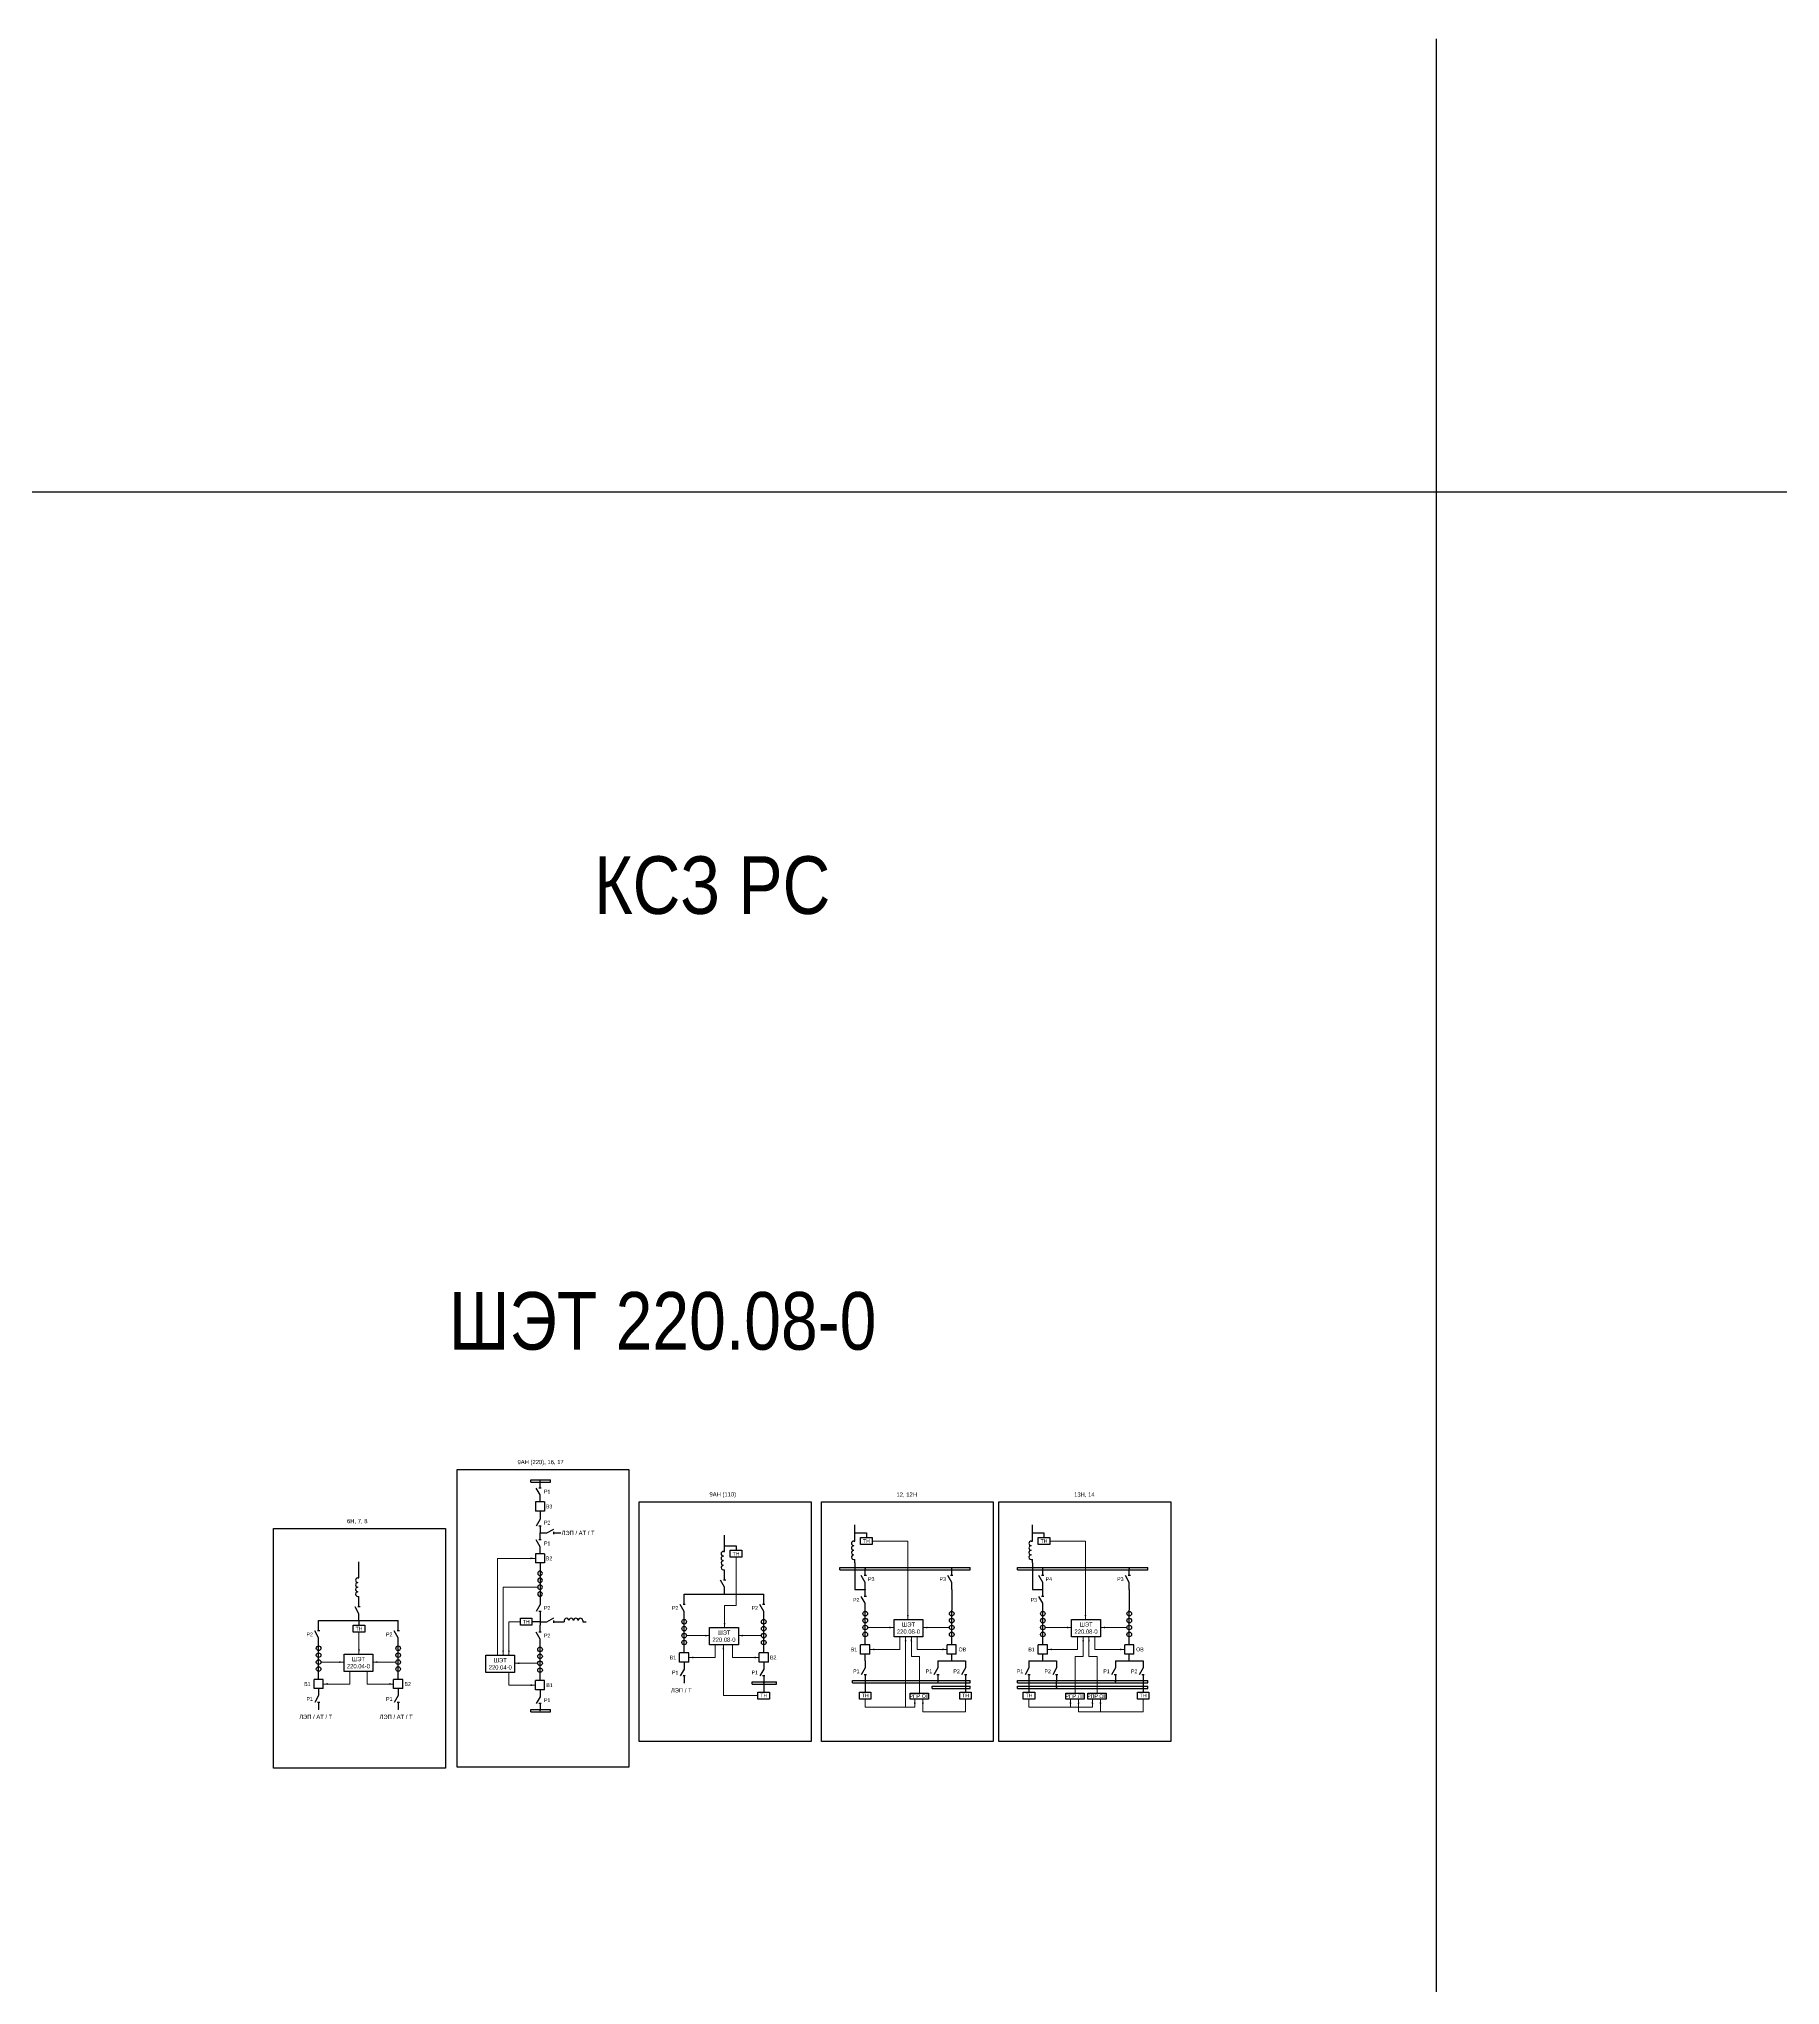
# Model space of a CAD drawing. Header units: millimetres. Extents: x -14593 to 14732, y -17400 to 5232.
# Drawn here: x 9114 to 10624, y -180 to 1508 of the extents above; entities that cross this region are included whole.
import ezdxf
from ezdxf.enums import TextEntityAlignment as Align

# ---------------------------------------------------------------- set-up
doc = ezdxf.new("R2010")
doc.units = ezdxf.units.MM
doc.layers.add('Основная', color=7, linetype='Continuous', lineweight=30)
doc.layers.add('Тонкая', color=7, linetype='Continuous', lineweight=18)
doc.styles.add('Narrow', font='ARIALN.TTF')
doc.styles.add('Вывод', font='tahoma.ttf', dxfattribs={"height": 2.5})
doc.styles.add('Компонент', font='ARIALN.TTF', dxfattribs={"height": 3.5})

# ---------------------------------------------------------------- blocks, each defined once
blk = doc.blocks.new('*U80')
at = {"color": 0, "linetype": 'ByBlock'}
for p, q in [((0, 0), (-8, 0)), ((-8, -8), (-8, 0)), ((0, -8), (0, 0)), ((0, -8), (-8, -8))]:
    blk.add_line(p, q, dxfattribs=at)
at = {"layer": 'Основная', "style": 'Компонент'}
blk.add_attdef('ОУ', text='', height=3.5, dxfattribs=at).set_placement((-15, -3), align=Align.MIDDLE_CENTER)
blk = doc.blocks.new('*U18')
at = {"color": 0, "linetype": 'ByBlock'}
blk.add_line((0, 0), (6, 3.4), dxfattribs=at)
blk = doc.blocks.new('*U10')
at = {"color": 0}
blk.add_line((0, -1), (0, 1), dxfattribs=at)
blk = doc.blocks.new('*U79')
at = {"color": 0, "linetype": 'ByBlock'}
for p, q in [((0, 3), (0, 9)), ((0, -9), (0, -3))]:
    blk.add_line(p, q, dxfattribs=at)
at = {"color": 0, "linetype": 'ByBlock', "ltscale": 0.25, "rotation": 89.99999999999999}
for name, p in [('*U18', (0, -3)), ('*U10', (0, 3))]:
    blk.add_blockref(name, p, dxfattribs=at)
at = {"layer": 'Основная'}
for tag, height, style, p in [('ОУ', 3.5, 'Компонент', (-12, 0)), ('В1', 2.5, 'Вывод', (2, 7)), ('В2', 2.5, 'Вывод', (2, -7))]:
    blk.add_attdef(tag, text='', height=height, dxfattribs=dict(at, style=style)).set_placement(p, align=Align.MIDDLE_CENTER)
blk = doc.blocks.new('*U81')
at = {"color": 0, "linetype": 'ByBlock'}
for p, q in [((0, 9), (0, 3)), ((0, -3), (0, -9))]:
    blk.add_line(p, q, dxfattribs=at)
at = {"color": 0, "linetype": 'ByBlock', "ltscale": 0.25, "xscale": -1, "rotation": 90}
for name, p in [('*U18', (0, 3)), ('*U10', (0, -3))]:
    blk.add_blockref(name, p, dxfattribs=at)
at = {"layer": 'Основная'}
for tag, height, style, p in [('ОУ', 3.5, 'Компонент', (-12, 0)), ('В2', 2.5, 'Вывод', (2, 7)), ('В1', 2.5, 'Вывод', (2, -7))]:
    blk.add_attdef(tag, text='', height=height, dxfattribs=dict(at, style=style)).set_placement(p, align=Align.MIDDLE_CENTER)
blk = doc.blocks.new('*U85')
at = {"color": 0, "linetype": 'ByBlock'}
for p, q in [((0, 0), (113, 0)), ((0, -2), (0, 0)), ((113, -2), (113, 0)), ((0, -2), (113, -2))]:
    blk.add_line(p, q, dxfattribs=at)
at = {"layer": 'Основная', "style": 'Компонент'}
blk.add_attdef('ОШ', text='', height=3.5, dxfattribs=at).set_placement((6, 4), align=Align.MIDDLE_CENTER)
blk = doc.blocks.new('*U86')
at = {"linetype": 'ByBlock'}
blk.add_circle((0, 0), 2, dxfattribs=at)
at = {"layer": 'Основная', "color": 0, "linetype": 'ByBlock', "lineweight": -2}
blk.add_line((0, -3), (0, 3), dxfattribs=at)
at = {"layer": 'Основная', "linetype": 'ByBlock', "style": 'Компонент'}
blk.add_attdef('ОУ', text='', height=3.5, dxfattribs=at).set_placement((-6, 0), align=Align.MIDDLE_CENTER)
blk = doc.blocks.new('*U83')
at = {"ltscale": 0.25}
for p, q in [((0, 8), (1, 8)), ((0, -8), (1, -8))]:
    blk.add_line(p, q, dxfattribs=at)
for centre, major_axis, start_param, end_param in [((0, -2), (-2, 0), 4.712389, 7.853982), ((0, 6), (0, -2), 3.141593, 6.283185), ((0, 2), (0, -2), 3.141593, 6.283185), ((0, -6), (-2, 0), 4.712389, 7.853982)]:
    blk.add_ellipse(centre, major_axis=major_axis, ratio=1, start_param=start_param, end_param=end_param, dxfattribs=at)
at = {"layer": 'Основная'}
for tag, height, style, p in [('ОУ', 3.5, 'Компонент', (-6, 0)), ('В1', 2.5, 'Вывод', (5, 6)), ('В2', 2.5, 'Вывод', (5, -6))]:
    blk.add_attdef(tag, text='', height=height, dxfattribs=dict(at, style=style)).set_placement(p, align=Align.MIDDLE_CENTER)
blk = doc.blocks.new('*U84')
at = {"color": 0, "linetype": 'ByBlock'}
for p, q in [((0, 0), (113, 0)), ((0, -2), (0, 0)), ((113, -2), (113, 0)), ((0, -2), (113, -2))]:
    blk.add_line(p, q, dxfattribs=at)
at = {"layer": 'Основная', "style": 'Компонент'}
blk.add_attdef('ОШ', text='', height=3.5, dxfattribs=at).set_placement((6, 4), align=Align.MIDDLE_CENTER)
blk = doc.blocks.new('*U164')
at = {"color": 0, "linetype": 'ByBlock'}
for p, q in [((0, 0), (21, 0)), ((0, -2), (0, 0)), ((21, -2), (21, 0)), ((0, -2), (21, -2))]:
    blk.add_line(p, q, dxfattribs=at)
at = {"layer": 'Основная', "style": 'Компонент'}
blk.add_attdef('ОШ', text='', height=3.5, dxfattribs=at).set_placement((6, 4), align=Align.MIDDLE_CENTER)
blk = doc.blocks.new('*U166')
at = {"color": 0, "linetype": 'ByBlock'}
for p, q in [((0, 0), (102, 0)), ((0, -2), (0, 0)), ((102, -2), (102, 0)), ((0, -2), (102, -2))]:
    blk.add_line(p, q, dxfattribs=at)
at = {"layer": 'Основная', "style": 'Компонент'}
blk.add_attdef('ОШ', text='', height=3.5, dxfattribs=at).set_placement((6, 4), align=Align.MIDDLE_CENTER)
blk = doc.blocks.new('*U165')
at = {"color": 0, "linetype": 'ByBlock'}
for p, q in [((0, 0), (33, 0)), ((0, -2), (0, 0)), ((33, -2), (33, 0)), ((0, -2), (33, -2))]:
    blk.add_line(p, q, dxfattribs=at)
at = {"layer": 'Основная', "style": 'Компонент'}
blk.add_attdef('ОШ', text='', height=3.5, dxfattribs=at).set_placement((6, 4), align=Align.MIDDLE_CENTER)
blk = doc.blocks.new('*U208')
at = {"color": 0, "linetype": 'ByBlock'}
for p, q in [((0, 0), (17, 0)), ((0, -2), (0, 0)), ((17, -2), (17, 0)), ((0, -2), (17, -2))]:
    blk.add_line(p, q, dxfattribs=at)
at = {"layer": 'Основная', "style": 'Компонент'}
blk.add_attdef('ОШ', text='', height=3.5, dxfattribs=at).set_placement((6, 4), align=Align.MIDDLE_CENTER)

msp = doc.modelspace()

# ---------------------------------------------------------------- linework, layer by layer
at = {"layer": 'Основная'}
for points in [[(10326, 1508), (10326, -1870)], [(1752, 1115), (12691, 1115)], [(9549, 231), (9549, 225)], [(9709, 196), (9709, 210)], [(9822, 205), (9822, 219)], [(9822, 212), (9832, 212)], [(9832, 212), (9832, 208)], [(9976, 205), (9976, 219)], [(9976, 212), (9986, 212)], [(9986, 212), (9986, 208)], [(9392, 173), (9392, 187)], [(9549, 186), (9549, 180)], [(9709, 201), (9719, 201)], [(9719, 201), (9719, 197)], [(9822, 186), (9822, 189)], [(9822, 186), (9822, 163)], [(9976, 186), (9976, 189)], [(9976, 186), (9976, 163)], [(9709, 177), (9709, 180)], [(9392, 154), (9392, 157)], [(9674, 156), (9674, 159)], [(9674, 159), (9743, 159)], [(9743, 156), (9743, 159)], [(9822, 163), (9831, 163)], [(9906, 163), (9906, 145)], [(9976, 163), (9985, 163)], [(10060, 163), (10060, 145)], [(9357, 133), (9357, 136)], [(9357, 136), (9426, 136)], [(9392, 136), (9392, 132)], [(9426, 133), (9426, 136)], [(9549, 138), (9549, 132)], [(9549, 135), (9542, 135)], [(9567, 135), (9570, 135)], [(9586, 135), (9589, 135)], [(9831, 115), (9831, 121)], [(9906, 115), (9906, 121)], [(9985, 115), (9985, 121)], [(10060, 115), (10060, 121)], [(9674, 108), (9674, 114)], [(9743, 108), (9743, 114)], [(9831, 101), (9831, 107)], [(9906, 101), (9906, 107)], [(9985, 101), (9985, 107)], [(10060, 101), (10060, 107)], [(9357, 85), (9357, 91)], [(9426, 85), (9426, 91)], [(9549, 84), (9549, 90)], [(9894, 101), (9918, 101)], [(9973, 101), (9997, 101)], [(10048, 101), (10072, 101)], [(9743, 82), (9743, 74)], [(9831, 83), (9831, 74)], [(9918, 83), (9918, 74)], [(9973, 83), (9973, 74)], [(9997, 78), (9997, 83)], [(10072, 83), (10072, 74)]]:
    msp.add_lwpolyline(points, dxfattribs=at)
at = {"layer": 'Основная', "color": 1}
for points in [[(9477, 267), (9626, 267), (9626, 9), (9477, 9)], [(9318, 216), (9467, 216), (9467, 8), (9318, 8)]]:
    msp.add_lwpolyline(points, close=True, dxfattribs=at)
at = {"layer": 'Основная', "ltscale": 0.25, "const_width": 0.6}
for points in [[(9548.7, 257, -1), (9549.3, 257, -1)], [(9548.7, 212, -1), (9549.3, 212, -1)], [(9821.7, 212, 1), (9822.3, 212, 1)], [(9975.7, 212, 1), (9976.3, 212, 1)], [(9708.7, 201, 1), (9709.3, 201, 1)], [(9830.7, 181, 1), (9831.3, 181, 1)], [(9905.7, 181, 1), (9906.3, 181, 1)], [(9984.7, 181, 1), (9985.3, 181, 1)], [(10059.7, 181, 1), (10060.3, 181, 1)], [(9708.7, 159, 1), (9709.3, 159, 1)], [(9708.7, 159, 1), (9709.3, 159, 1)], [(9830.7, 163, 1), (9831.3, 163, 1)], [(9984.7, 163, 1), (9985.3, 163, 1)], [(9391.7, 136, 1), (9392.3, 136, 1)], [(9391.7, 136, 1), (9392.3, 136, 1)], [(9548.7, 135, 1), (9549.3, 135, 1)], [(9548.7, 135, 1), (9549.3, 135, 1)], [(9905.7, 101, 1), (9906.3, 101, 1)], [(9984.7, 101, 1), (9985.3, 101, 1)], [(10059.7, 101, 1), (10060.3, 101, 1)], [(9673.7, 82, 1), (9674.3, 82, 1)], [(9742.7, 82, 1), (9743.3, 82, 1)], [(9830.7, 83, 1), (9831.3, 83, 1)], [(9893.7, 83, 1), (9894.3, 83, 1)], [(9917.7, 78, 1), (9918.3, 78, 1)], [(9972.7, 83, 1), (9973.3, 83, 1)], [(9996.7, 78, 1), (9997.3, 78, 1)], [(10047.7, 83, 1), (10048.3, 83, 1)], [(10071.7, 78, 1), (10072.3, 78, 1)], [(9356.7, 59, 1), (9357.3, 59, 1)], [(9425.7, 59, 1), (9426.3, 59, 1)], [(9548.7, 58, 1), (9549.3, 58, 1)]]:
    msp.add_lwpolyline(points, format="xyb", close=True, dxfattribs=at)
at = {"layer": 'Основная', "color": 3}
for points in [[(9635, 239), (9784, 239), (9784, 31), (9635, 31)], [(9793, 239), (9942, 239), (9942, 31), (9793, 31)], [(9947, 239), (10096, 239), (10096, 31), (9947, 31)]]:
    msp.add_lwpolyline(points, close=True, dxfattribs=at)
at = {"layer": 'Основная'}
for points in [[(9827, 208), (9837, 208), (9837, 202), (9827, 202)], [(9981, 208), (9991, 208), (9991, 202), (9981, 202)], [(9714, 197), (9724, 197), (9724, 191), (9714, 191)], [(9532, 138), (9542, 138), (9542, 132), (9532, 132)], [(9856, 137), (9881, 137), (9881, 122), (9856, 122)], [(10010, 137), (10035, 137), (10035, 122), (10010, 122)], [(9387, 132), (9397, 132), (9397, 126), (9387, 126)], [(9696, 130), (9721, 130), (9721, 115), (9696, 115)], [(9379, 107), (9404, 107), (9404, 92), (9379, 92)], [(9502, 106), (9527, 106), (9527, 91), (9502, 91)], [(9738, 74), (9748, 74), (9748, 68), (9738, 68)], [(9826, 74), (9836, 74), (9836, 68), (9826, 68)], [(9870, 73), (9886, 73), (9886, 68), (9870, 68)], [(9913, 74), (9923, 74), (9923, 68), (9913, 68)], [(9968, 74), (9978, 74), (9978, 68), (9968, 68)], [(10005, 73), (10021, 73), (10021, 68), (10005, 68)], [(10024, 73), (10040, 73), (10040, 68), (10024, 68)], [(10067, 74), (10077, 74), (10077, 68), (10067, 68)]]:
    msp.add_lwpolyline(points, close=True, dxfattribs=at)
at = {"layer": 'Тонкая'}
for points in [[(9868, 205), (9837, 205)], [(9868, 205), (9868, 137)], [(10022, 205), (9991, 205)], [(10022, 205), (10022, 137)], [(9545, 190), (9512, 190)], [(9512, 190), (9512, 106)], [(9719, 191), (9719, 149), (9709, 149)], [(9846, 182), (9871, 182)], [(10000, 182), (10025, 182)], [(9517, 106), (9517, 165)], [(9517, 165), (9547, 165)], [(9709, 149), (9709, 130)], [(9392, 126), (9392, 107)], [(9522, 135), (9522, 106)], [(9522, 135), (9532, 135)], [(9676, 123), (9696, 123)], [(9741, 123), (9721, 123)], [(9833, 130), (9856, 130)], [(9861, 122), (9861, 111), (9835, 111)], [(9866, 105), (9866, 122)], [(9871, 105), (9871, 122)], [(9876, 122), (9876, 111), (9902, 111)], [(9904, 130), (9881, 130)], [(9987, 130), (10010, 130)], [(10015, 122), (10015, 111), (9989, 111)], [(10020, 105), (10020, 122)], [(10025, 105), (10025, 122)], [(10030, 122), (10030, 111), (10056, 111)], [(10058, 130), (10035, 130)], [(9701, 115), (9701, 104), (9678, 104)], [(9708, 71), (9708, 115)], [(9716, 115), (9716, 104), (9739, 104)], [(9866, 105), (9866, 105)], [(9866, 105), (9866, 61)], [(9871, 105), (9878, 105)], [(9878, 105), (9878, 73)], [(10020, 105), (10013, 105)], [(10013, 105), (10013, 73)], [(10025, 105), (10032, 105)], [(10032, 105), (10032, 73)], [(9359, 100), (9379, 100)], [(9384, 92), (9384, 81), (9361, 81)], [(9399, 92), (9399, 81), (9422, 81)], [(9424, 100), (9404, 100)], [(9522, 91), (9522, 80), (9545, 80)], [(9547, 99), (9527, 99)], [(9738, 71), (9708, 71)], [(9831, 68), (9831, 61)], [(9874, 61), (9874, 68)], [(9881, 57), (9881, 68)], [(9918, 68), (9918, 57)], [(9973, 68), (9973, 61)], [(10009, 61), (10009, 68)], [(10016, 57), (10016, 68)], [(10028, 61), (10028, 68)], [(10035, 57), (10035, 68)], [(10072, 68), (10072, 57)], [(9831, 61), (9874, 61)], [(9881, 57), (9918, 57)], [(9973, 61), (10028, 61)], [(10016, 57), (10072, 57)]]:
    msp.add_lwpolyline(points, dxfattribs=at)
at = {"layer": 'Тонкая', "ltscale": 0.3}
for points in [[(9545, 190, 0, 1.5, 0), (9541, 190, 0, 0, 0)], [(9868, 137, 0, 1.5, 0), (9868, 141, 0, 0, 0)], [(10022, 137, 0, 1.5, 0), (10022, 141, 0, 0, 0)], [(9696, 123, 0, 1.5, 0), (9692, 123, 0, 0, 0)], [(9709, 130, 0, 1.5, 0), (9709, 134, 0, 0, 0)], [(9721, 123, 0, 1.5, 0), (9725, 123, 0, 0, 0)], [(9856, 130, 0, 1.5, 0), (9852, 130, 0, 0, 0)], [(9866, 122, 0, 1.5, 0), (9866, 118, 0, 0, 0)], [(9871, 122, 0, 1.5, 0), (9871, 118, 0, 0, 0)], [(9881, 130, 0, 1.5, 0), (9885, 130, 0, 0, 0)], [(10010, 130, 0, 1.5, 0), (10006, 130, 0, 0, 0)], [(10020, 122, 0, 1.5, 0), (10020, 118, 0, 0, 0)], [(10025, 122, 0, 1.5, 0), (10025, 118, 0, 0, 0)], [(10035, 130, 0, 1.5, 0), (10039, 130, 0, 0, 0)], [(9392, 107, 0, 1.5, 0), (9392, 111, 0, 0, 0)], [(9517, 106, 0, 1.5, 0), (9517, 110, 0, 0, 0)], [(9522, 106, 0, 1.5, 0), (9522, 110, 0, 0, 0)], [(9678, 104, 0, 1.5, 0), (9682, 104, 0, 0, 0)], [(9708, 115, 0, 1.5, 0), (9708, 111, 0, 0, 0)], [(9739, 104, 0, 1.5, 0), (9735, 104, 0, 0, 0)], [(9835, 111, 0, 1.5, 0), (9839, 111, 0, 0, 0)], [(9902, 111, 0, 1.5, 0), (9898, 111, 0, 0, 0)], [(9989, 111, 0, 1.5, 0), (9993, 111, 0, 0, 0)], [(10056, 111, 0, 1.5, 0), (10052, 111, 0, 0, 0)], [(9379, 100, 0, 1.5, 0), (9375, 100, 0, 0, 0)], [(9404, 100, 0, 1.5, 0), (9408, 100, 0, 0, 0)], [(9527, 99, 0, 1.5, 0), (9531, 99, 0, 0, 0)], [(9361, 81, 0, 1.5, 0), (9365, 81, 0, 0, 0)], [(9422, 81, 0, 1.5, 0), (9418, 81, 0, 0, 0)], [(9545, 80, 0, 1.5, 0), (9541, 80, 0, 0, 0)], [(9874, 68, 0, 1.5, 0), (9874, 64, 0, 0, 0)], [(9881, 68, 0, 1.5, 0), (9881, 64, 0, 0, 0)], [(10009, 68, 0, 1.5, 0), (10009, 64, 0, 0, 0)], [(10016, 68, 0, 1.5, 0), (10016, 64, 0, 0, 0)], [(10028, 68, 0, 1.5, 0), (10028, 64, 0, 0, 0)], [(10035, 68, 0, 1.5, 0), (10035, 64, 0, 0, 0)]]:
    msp.add_lwpolyline(points, format="xyseb", dxfattribs=at)

# ---------------------------------------------------------------- block references
at = {"layer": 'Основная', "ltscale": 0.25}
for name, p in [('*U208', (9541, 258)), ('*U79', (9709, 168)), ('*U85', (9809, 182)), ('*U79', (9831, 172)), ('*U79', (9906, 172)), ('*U85', (9963, 182)), ('*U79', (9985, 172)), ('*U79', (10060, 172)), ('*U79', (9392, 145)), ('*U79', (9674, 147)), ('*U79', (9743, 147)), ('*U79', (9831, 154)), ('*U79', (9985, 154)), ('*U86', (9674, 135)), ('*U86', (9743, 135)), ('*U86', (9831, 142)), ('*U86', (9831, 136)), ('*U86', (9906, 142)), ('*U86', (9906, 136)), ('*U86', (9985, 142)), ('*U86', (9985, 136)), ('*U86', (10060, 142)), ('*U86', (10060, 136)), ('*U79', (9357, 124)), ('*U79', (9426, 124)), ('*U79', (9549, 123)), ('*U86', (9674, 129)), ('*U86', (9674, 123)), ('*U86', (9674, 117)), ('*U86', (9743, 129)), ('*U86', (9743, 123)), ('*U86', (9743, 117)), ('*U86', (9831, 130)), ('*U86', (9831, 124)), ('*U86', (9906, 130)), ('*U86', (9906, 124)), ('*U86', (9985, 130)), ('*U86', (9985, 124)), ('*U86', (10060, 130)), ('*U86', (10060, 124)), ('*U86', (9357, 112)), ('*U86', (9357, 106)), ('*U86', (9357, 100)), ('*U86', (9426, 112)), ('*U86', (9426, 106)), ('*U86', (9426, 100)), ('*U86', (9549, 111)), ('*U86', (9549, 105)), ('*U86', (9549, 99)), ('*U80', (9678, 108)), ('*U80', (9747, 108)), ('*U80', (9835, 115)), ('*U80', (9910, 115)), ('*U80', (9989, 115)), ('*U80', (10064, 115)), ('*U80', (9361, 85)), ('*U86', (9357, 94)), ('*U80', (9430, 85)), ('*U86', (9426, 94)), ('*U86', (9549, 93)), ('*U81', (9674, 91)), ('*U81', (9743, 91)), ('*U81', (9831, 92)), ('*U81', (9894, 92)), ('*U81', (9918, 92)), ('*U81', (9973, 92)), ('*U81', (9997, 92)), ('*U81', (10048, 92)), ('*U81', (10072, 92)), ('*U81', (9357, 68)), ('*U81', (9426, 68)), ('*U80', (9553, 84)), ('*U81', (9549, 67)), ('*U164', (9733, 83)), ('*U166', (9820, 84)), ('*U165', (9889, 79)), ('*U85', (9963, 84)), ('*U84', (9963, 79)), ('*U208', (9541, 59))]:
    msp.add_blockref(name, p, dxfattribs=at)
at = {"layer": 'Основная', "ltscale": 0.25, "xscale": -1, "rotation": 180}
for name, p in [('*U81', (9549, 248)), ('*U80', (9553, 231)), ('*U79', (9549, 221)), ('*U81', (9549, 203)), ('*U80', (9553, 186)), ('*U86', (9549, 177)), ('*U86', (9549, 171)), ('*U79', (9549, 147)), ('*U86', (9549, 165)), ('*U86', (9549, 159))]:
    msp.add_blockref(name, p, dxfattribs=at)
at = {"layer": 'Основная', "ltscale": 0.25, "rotation": 270}
for p in [(9558, 212), (9558, 135)]:
    msp.add_blockref('*U79', p, dxfattribs=at)
at = {"layer": 'Основная', "ltscale": 0.35}
for p in [(9821, 197), (9975, 197), (9708, 188), (9391, 165)]:
    msp.add_blockref('*U83', p, dxfattribs=at)
at = {"layer": 'Основная', "ltscale": 0.35, "rotation": 270}
msp.add_blockref('*U83', (9578, 136), dxfattribs=at)

# ---------------------------------------------------------------- texts
at = {"layer": 'Основная', "color": 2, "style": 'Narrow'}
for s, p in [('КСЗ РС', (9596, 749)), ('ШЭТ 220.08-0', (9470, 371))]:
    msp.add_text(s, height=50, dxfattribs=at).set_placement(p)
at = {"layer": 'Основная', "style": 'Narrow'}
for s, p in [('Р1', (9558, 248)), ('В3', (9559.6, 235)), ('Р2', (9558, 221)), ('Р1', (9558, 203)), ('В2', (9559.6, 190)), ('Р3', (9839, 172)), ('Р3', (9901, 172)), ('Р4', (9993, 172)), ('Р3', (10055, 172)), ('Р2', (9826, 154)), ('Р3', (9980, 154)), ('Р2', (9558, 147)), ('Р2', (9669, 147)), ('Р2', (9738, 147)), ('Р2', (9352, 124)), ('Р2', (9421, 124)), ('Р2', (9558, 123)), ('В1', (9667, 104)), ('В2', (9754, 104)), ('В1', (9824, 111)), ('ОВ', (9918.5, 111)), ('В1', (9978, 111)), ('ОВ', (10072.5, 111)), ('Р1', (9669, 91)), ('Р1', (9738, 91)), ('Р1', (9826, 92)), ('Р1', (9889, 92)), ('Р2', (9913, 92)), ('Р1', (9968, 92)), ('Р2', (9992, 92)), ('Р1', (10043, 92)), ('Р2', (10067, 92)), ('В1', (9350, 81)), ('Р1', (9352, 68)), ('Р1', (9421, 68)), ('В2', (9437, 81)), ('Р1', (9558, 67)), ('В1', (9560, 80))]:
    msp.add_text(s, height=3.3, dxfattribs=at).set_placement(p, align=Align.MIDDLE_RIGHT)
at = {"layer": 'Основная', "color": 3, "char_height": 3.7, "attachment_point": 5, "style": 'Narrow'}
for s, insert, width in [('9АН (220), 16, 17', (9549.5, 273), 99), ('9АН (110)', (9707.5, 245), 99), ('12, 12Н', (9867, 245), 25), ('13Н, 14', (10021, 245), 25), ('6Н, 7, 8', (9390.5, 222), 99)]:
    msp.add_mtext(s, dxfattribs=dict(at, insert=insert, width=width))
at = {"layer": 'Основная', "attachment_point": 5, "style": 'Narrow'}
for s, insert, char_height, width in [('ЛЭП / АТ / Т', (9582, 212), 3.7, 26.5), ('ТН', (9832, 205), 3.3, 10), ('ТН', (9986, 205), 3.3, 10), ('ТН', (9719, 194), 3.3, 10), ('ТН', (9537, 135), 3.3, 10), ('ТН', (9392, 129), 3.3, 10), ('ШЭТ 220.08-0', (9708.5, 122.5), 3.7, 25), ('ШЭТ 220.08-0', (9868.5, 129.5), 3.7, 25), ('ШЭТ 220.08-0', (10022.5, 129.5), 3.7, 25), ('ШЭТ 220.04-0', (9391.5, 99.5), 3.7, 25), ('ШЭТ 220.04-0', (9514.5, 98.5), 3.7, 25), ('ЛЭП / Т', (9671.5, 75.5), 3.7, 49), ('ТН', (9743, 71), 3.3, 10), ('ТН', (9831, 71), 3.3, 10), ('РПР ОВ', (9878, 70.5), 3.3, 16), ('ТН', (9918, 71), 3.3, 10), ('ТН', (9973, 71), 3.3, 10), ('РПР ЛВ', (10013, 70.5), 3.3, 16), ('РПР ОВ', (10032, 70.5), 3.3, 16), ('ТН', (10072, 71), 3.3, 10), ('ЛЭП / АТ / Т', (9354.5, 52.5), 3.7, 49), (' ЛЭП / АТ / Т', (9423.5, 52.5), 3.7, 49)]:
    msp.add_mtext(s, dxfattribs=dict(at, insert=insert, char_height=char_height, width=width))

doc.saveas('drawing.dxf')
